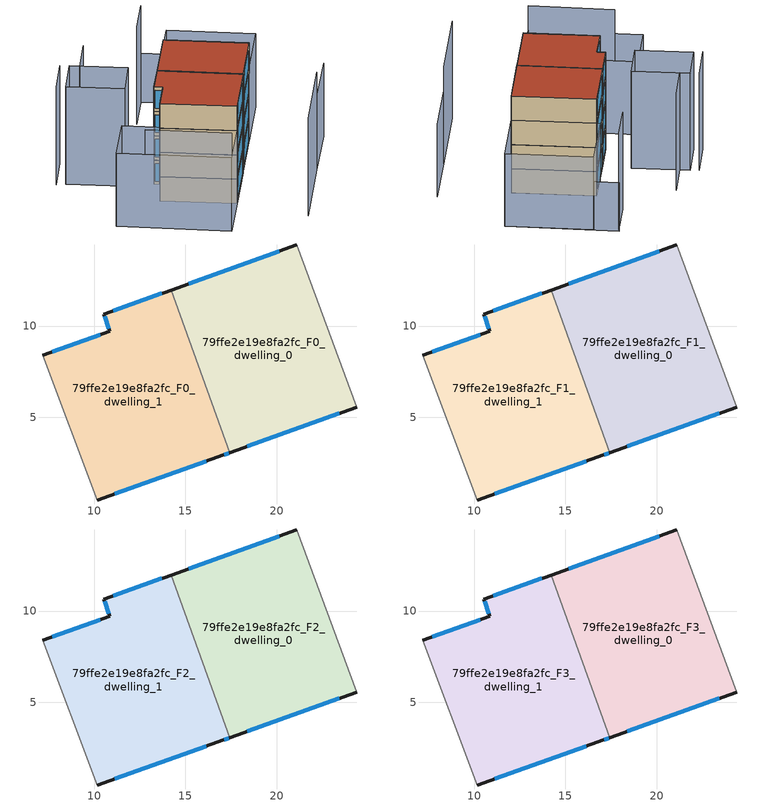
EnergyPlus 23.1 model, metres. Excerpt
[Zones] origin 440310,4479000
79ffe2e19e8fa2fc_F0_dwelling_0
 floor ground (EU_floor_Construction): 24.36,5.57 21.09,14.43 14.21,11.97 17.41,3.07 z0
 wall outside (EU_wall_Construction): 14.21,11.97 21.09,14.43 / 24.36,5.57 17.41,3.07 z0:3
 wall adiabatic (EU_wall_Construction): 21.09,14.43 24.36,5.57 z0:3
 wall to 79ffe2e19e8fa2fc_F0_dwelling_1 (EU_wall_Construction): 17.41,3.07 14.21,11.97 z0:3
 window (EU_Window_Construction): 15.17,12.31 20.14,14.09 / 23.4,5.22 18.38,3.42 z0.42:2.58
79ffe2e19e8fa2fc_F0_dwelling_1
 floor ground (EU_floor_Construction): 17.08,2.95 17.41,3.07 14.21,11.97 10.53,10.65 10.85,9.72 7.2,8.42 10.19,0.49 z0
 wall outside (EU_wall_Construction): 17.41,3.07 17.08,2.95 10.19,0.49 / 7.2,8.42 10.85,9.72 10.53,10.65 14.21,11.97 z0:3
 wall adiabatic (EU_wall_Construction): 10.19,0.49 7.2,8.42 z0:3
 window (EU_Window_Construction): 17.37,3.05 17.13,2.97 / 16.13,2.61 11.14,0.83 / 7.7,8.6 10.34,9.54 / 10.8,9.85 10.57,10.52 / 11.04,10.84 13.7,11.79 z0.42:2.58
79ffe2e19e8fa2fc_F1_dwelling_0
 floor to 79ffe2e19e8fa2fc_F0_dwelling_0 (EU_floor_Construction): 24.36,5.57 21.09,14.43 14.21,11.97 17.41,3.07 z3
 wall outside (EU_wall_Construction): 14.21,11.97 21.09,14.43 / 24.36,5.57 17.41,3.07 z3:6
 wall adiabatic (EU_wall_Construction): 21.09,14.43 24.36,5.57 z3:6
 wall to 79ffe2e19e8fa2fc_F1_dwelling_1 (EU_wall_Construction): 17.41,3.07 14.21,11.97 z3:6
 window (EU_Window_Construction): 15.17,12.31 20.14,14.09 / 23.4,5.22 18.38,3.42 z3.42:5.58
79ffe2e19e8fa2fc_F1_dwelling_1
 floor to 79ffe2e19e8fa2fc_F0_dwelling_1 (EU_floor_Construction): 17.08,2.95 17.41,3.07 14.21,11.97 10.53,10.65 10.85,9.72 7.2,8.42 10.19,0.49 z3
 wall outside (EU_wall_Construction): 17.41,3.07 17.08,2.95 10.19,0.49 / 7.2,8.42 10.85,9.72 10.53,10.65 14.21,11.97 z3:6
 wall adiabatic (EU_wall_Construction): 10.19,0.49 7.2,8.42 z3:6
 window (EU_Window_Construction): 17.37,3.05 17.13,2.97 / 16.13,2.61 11.14,0.83 / 7.7,8.6 10.34,9.54 / 10.8,9.85 10.57,10.52 / 11.04,10.84 13.7,11.79 z3.42:5.58
79ffe2e19e8fa2fc_F2_dwelling_0
 floor to 79ffe2e19e8fa2fc_F1_dwelling_0 (EU_floor_Construction): 24.36,5.57 21.09,14.43 14.21,11.97 17.41,3.07 z6
 wall outside (EU_wall_Construction): 14.21,11.97 21.09,14.43 / 24.36,5.57 17.41,3.07 z6:9
 wall adiabatic (EU_wall_Construction): 21.09,14.43 24.36,5.57 z6:9
 wall to 79ffe2e19e8fa2fc_F2_dwelling_1 (EU_wall_Construction): 17.41,3.07 14.21,11.97 z6:9
 window (EU_Window_Construction): 15.17,12.31 20.14,14.09 / 23.4,5.22 18.38,3.42 z6.42:8.58
79ffe2e19e8fa2fc_F2_dwelling_1
 floor to 79ffe2e19e8fa2fc_F1_dwelling_1 (EU_floor_Construction): 17.08,2.95 17.41,3.07 14.21,11.97 10.53,10.65 10.85,9.72 7.2,8.42 10.19,0.49 z6
 wall outside (EU_wall_Construction): 17.41,3.07 17.08,2.95 10.19,0.49 / 7.2,8.42 10.85,9.72 10.53,10.65 14.21,11.97 z6:9
 wall adiabatic (EU_wall_Construction): 10.19,0.49 7.2,8.42 z6:9
 window (EU_Window_Construction): 17.37,3.05 17.13,2.97 / 16.13,2.61 11.14,0.83 / 7.7,8.6 10.34,9.54 / 10.8,9.85 10.57,10.52 / 11.04,10.84 13.7,11.79 z6.42:8.58
79ffe2e19e8fa2fc_F3_dwelling_0
 floor to 79ffe2e19e8fa2fc_F2_dwelling_0 (EU_floor_Construction): 24.36,5.57 21.09,14.43 14.21,11.97 17.41,3.07 z9
 wall outside (EU_wall_Construction): 14.21,11.97 21.09,14.43 / 24.36,5.57 17.41,3.07 z9:12
 wall adiabatic (EU_wall_Construction): 21.09,14.43 24.36,5.57 z9:12
 wall to 79ffe2e19e8fa2fc_F3_dwelling_1 (EU_wall_Construction): 17.41,3.07 14.21,11.97 z9:12
 window (EU_Window_Construction): 15.17,12.31 20.14,14.09 / 23.4,5.22 18.38,3.42 z9.42:11.58
 roof outside (EU_roof_Construction): 21.09,14.43 24.36,5.57 17.41,3.07 14.21,11.97 z12
79ffe2e19e8fa2fc_F3_dwelling_1
 floor to 79ffe2e19e8fa2fc_F2_dwelling_1 (EU_floor_Construction): 17.08,2.95 17.41,3.07 14.21,11.97 10.53,10.65 10.85,9.72 7.2,8.42 10.19,0.49 z9
 wall outside (EU_wall_Construction): 17.41,3.07 17.08,2.95 10.19,0.49 / 7.2,8.42 10.85,9.72 10.53,10.65 14.21,11.97 z9:12
 wall adiabatic (EU_wall_Construction): 10.19,0.49 7.2,8.42 z9:12
 window (EU_Window_Construction): 17.37,3.05 17.13,2.97 / 16.13,2.61 11.14,0.83 / 7.7,8.6 10.34,9.54 / 10.8,9.85 10.57,10.52 / 11.04,10.84 13.7,11.79 z9.42:11.58
 roof outside (EU_roof_Construction): 14.21,11.97 17.41,3.07 17.08,2.95 10.19,0.49 7.2,8.42 10.85,9.72 10.53,10.65 z12
shading: 10.93,-7.72 21.1,-4.06 / 0.92,7.26 4.13,-1.67 / 10.83,22.09 5.99,20.29 / 16.16,21.73 11.54,20.03 / 27.3,19.97 22.67,18.31 / 11.19,21.17 13.47,15.07 / 13.47,15.07 8.81,13.33 / 8.81,13.33 6.53,19.42 / 6.53,19.42 11.19,21.17 z0:12; 21.1,-4.06 28.59,-1.42 / 10.19,0.49 4.11,-1.69 / 4.11,-1.69 -0.16,10.23 / -0.16,10.23 5.92,12.4 / 5.92,12.4 10.19,0.49 / 28.51,17.49 31.82,8.23 / 31.82,8.23 24.27,5.53 / 24.27,5.53 20.96,14.79 / 20.96,14.79 28.51,17.49 z0:9; 31.81,8.23 27.57,20.12 z0:6
[Building]
EU S2 Campaign: North Axis=0; Terrain=City; Solar Distribution=FullExterior
[Site:Location]
Madrid: Latitude=40.5; Longitude=-3.5; Time Zone=1; Elevation=609
[SizingPeriod:WeatherFileDays]
AnnualSizingPeriod: Begin Month=1; Begin Day of Month=1; End Month=12; End Day of Month=31; Day of Week for Start Day=Monday; Use Weather File Daylight Saving Period=No; Use Weather File Rain and Snow Indicators=No
[MATERIAL]
EU_InternalMass_Material: Roughness=MediumRough; Thickness=0.1; Conductivity=1; Density=1800; Specific Heat=900; Thermal Absorptance=0.9; Solar Absorptance=0.7; Visible Absorptance=0.7
[MATERIAL:NOMASS] Roughness=MediumRough; Thermal Absorptance=0.9; Solar Absorptance=0.7; Visible Absorptance=0.7
Name | Thermal Resistance
EU_wall_NoMass | 1.60022
EU_roof_NoMass | 1.57597
EU_floor_NoMass | 0.470652
[WINDOWMATERIAL:SIMPLEGLAZINGSYSTEM]
EU_Window_SimpleGlazing: UFactor=3.28802; Solar Heat Gain Coefficient=0.85; Visible Transmittance=0.85
[CONSTRUCTION]
EU_wall_Construction: EU_wall_NoMass
EU_roof_Construction: EU_roof_NoMass
EU_floor_Construction: EU_floor_NoMass
EU_InternalMass_Construction: EU_InternalMass_Material
EU_Window_Construction: EU_Window_SimpleGlazing
[ZONE] Type=1; Multiplier=1; Ceiling Height=autocalculate; Floor Area=autocalculate; Part of Total Floor Area=Yes
Name | Volume
79ffe2e19e8fa2fc_F0_dwelling_0; 79ffe2e19e8fa2fc_F1_dwelling_0; 79ffe2e19e8fa2fc_F2_dwelling_0; 79ffe2e19e8fa2fc_F3_dwelling_0 | 208.284
79ffe2e19e8fa2fc_F0_dwelling_1 | 208.285
79ffe2e19e8fa2fc_F1_dwelling_1; 79ffe2e19e8fa2fc_F2_dwelling_1; 79ffe2e19e8fa2fc_F3_dwelling_1 | 208.286
[INTERNALMASS] Construction=EU_InternalMass_Construction
Name | Zone or ZoneList | Surface Area
79ffe2e19e8fa2fc_F0_dwelling_0_EU_InternalMass | 79ffe2e19e8fa2fc_F0_dwelling_0 | 69.4279
79ffe2e19e8fa2fc_F0_dwelling_1_EU_InternalMass | 79ffe2e19e8fa2fc_F0_dwelling_1 | 69.4286
79ffe2e19e8fa2fc_F1_dwelling_0_EU_InternalMass | 79ffe2e19e8fa2fc_F1_dwelling_0 | 69.4279
79ffe2e19e8fa2fc_F1_dwelling_1_EU_InternalMass | 79ffe2e19e8fa2fc_F1_dwelling_1 | 69.4286
79ffe2e19e8fa2fc_F2_dwelling_0_EU_InternalMass | 79ffe2e19e8fa2fc_F2_dwelling_0 | 69.4279
79ffe2e19e8fa2fc_F2_dwelling_1_EU_InternalMass | 79ffe2e19e8fa2fc_F2_dwelling_1 | 69.4286
79ffe2e19e8fa2fc_F3_dwelling_0_EU_InternalMass | 79ffe2e19e8fa2fc_F3_dwelling_0 | 69.4279
79ffe2e19e8fa2fc_F3_dwelling_1_EU_InternalMass | 79ffe2e19e8fa2fc_F3_dwelling_1 | 69.4286
[OTHEREQUIPMENT] Fuel Type=Electricity; Design Level Calculation Method=Watts/Area; Power per Zone Floor Area=1; Fraction Latent=0; Fraction Radiant=0; Fraction Lost=0; Carbon Dioxide Generation Rate=0; EndUse Subcategory=EU_Step8_InternalGains
Name | Zone or ZoneList or Space or SpaceList | Schedule
EU_Step8_InternalGain_79ffe2e19e8fa2fc_F0_dwelling_0_f000 | 79ffe2e19e8fa2fc_F0_dwelling_0 | EU_Step8_GainSchedule_79ffe2e19e8fa2fc_F0_dwelling_0_f000
EU_Step8_InternalGain_79ffe2e19e8fa2fc_F0_dwelling_1_f000 | 79ffe2e19e8fa2fc_F0_dwelling_1 | EU_Step8_GainSchedule_79ffe2e19e8fa2fc_F0_dwelling_1_f000
EU_Step8_InternalGain_79ffe2e19e8fa2fc_F1_dwelling_0_f000 | 79ffe2e19e8fa2fc_F1_dwelling_0 | EU_Step8_GainSchedule_79ffe2e19e8fa2fc_F1_dwelling_0_f000
EU_Step8_InternalGain_79ffe2e19e8fa2fc_F1_dwelling_1_f000 | 79ffe2e19e8fa2fc_F1_dwelling_1 | EU_Step8_GainSchedule_79ffe2e19e8fa2fc_F1_dwelling_1_f000
EU_Step8_InternalGain_79ffe2e19e8fa2fc_F2_dwelling_0_f000 | 79ffe2e19e8fa2fc_F2_dwelling_0 | EU_Step8_GainSchedule_79ffe2e19e8fa2fc_F2_dwelling_0_f000
EU_Step8_InternalGain_79ffe2e19e8fa2fc_F2_dwelling_1_f000 | 79ffe2e19e8fa2fc_F2_dwelling_1 | EU_Step8_GainSchedule_79ffe2e19e8fa2fc_F2_dwelling_1_f000
EU_Step8_InternalGain_79ffe2e19e8fa2fc_F3_dwelling_0_f000 | 79ffe2e19e8fa2fc_F3_dwelling_0 | EU_Step8_GainSchedule_79ffe2e19e8fa2fc_F3_dwelling_0_f000
EU_Step8_InternalGain_79ffe2e19e8fa2fc_F3_dwelling_1_f000 | 79ffe2e19e8fa2fc_F3_dwelling_1 | EU_Step8_GainSchedule_79ffe2e19e8fa2fc_F3_dwelling_1_f000
[ZONEVENTILATION:DESIGNFLOWRATE] Schedule=EU_AlwaysOn; Design Flow Rate Calculation Method=AirChanges/Hour; Air Changes per Hour=0.480704; Ventilation Type=Natural; Fan Pressure Rise=0; Fan Total Efficiency=1; Constant Term Coefficient=1; Temperature Term Coefficient=0; Velocity Term Coefficient=0; Velocity Squared Term Coefficient=0; Minimum Indoor Temperature=-100; Maximum Indoor Temperature=100; Delta Temperature=-100; Minimum Outdoor Temperature=-100; Maximum Outdoor Temperature=100; Maximum Wind Speed=40
Name | Zone or ZoneList or Space or SpaceList
EU_ConstantAir_79ffe2e19e8fa2fc_F0_dwelling_0 | 79ffe2e19e8fa2fc_F0_dwelling_0
EU_ConstantAir_79ffe2e19e8fa2fc_F0_dwelling_1 | 79ffe2e19e8fa2fc_F0_dwelling_1
EU_ConstantAir_79ffe2e19e8fa2fc_F1_dwelling_0 | 79ffe2e19e8fa2fc_F1_dwelling_0
EU_ConstantAir_79ffe2e19e8fa2fc_F1_dwelling_1 | 79ffe2e19e8fa2fc_F1_dwelling_1
EU_ConstantAir_79ffe2e19e8fa2fc_F2_dwelling_0 | 79ffe2e19e8fa2fc_F2_dwelling_0
EU_ConstantAir_79ffe2e19e8fa2fc_F2_dwelling_1 | 79ffe2e19e8fa2fc_F2_dwelling_1
EU_ConstantAir_79ffe2e19e8fa2fc_F3_dwelling_0 | 79ffe2e19e8fa2fc_F3_dwelling_0
EU_ConstantAir_79ffe2e19e8fa2fc_F3_dwelling_1 | 79ffe2e19e8fa2fc_F3_dwelling_1
[HVACTEMPLATE:THERMOSTAT] Constant Heating Setpoint=20; Constant Cooling Setpoint=50
EU_HeatOnly_79ffe2e19e8fa2fc_F0_dwelling_0; EU_HeatOnly_79ffe2e19e8fa2fc_F0_dwelling_1; EU_HeatOnly_79ffe2e19e8fa2fc_F1_dwelling_0; EU_HeatOnly_79ffe2e19e8fa2fc_F1_dwelling_1; EU_HeatOnly_79ffe2e19e8fa2fc_F2_dwelling_0; EU_HeatOnly_79ffe2e19e8fa2fc_F2_dwelling_1; EU_HeatOnly_79ffe2e19e8fa2fc_F3_dwelling_0; EU_HeatOnly_79ffe2e19e8fa2fc_F3_dwelling_1
[HVACTEMPLATE:ZONE:IDEALLOADSAIRSYSTEM] System Availability Schedule=EU_AlwaysOn; Maximum Heating Supply Air Temperature=50; Minimum Cooling Supply Air Temperature=13; Maximum Heating Supply Air Humidity Ratio=0.0156; Minimum Cooling Supply Air Humidity Ratio=0.0077; Heating Limit=NoLimit; Cooling Limit=NoLimit; Heating Availability Schedule=EU_AlwaysOn; Cooling Availability Schedule=EU_CoolingOff; Dehumidification Control Type=ConstantSensibleHeatRatio; Cooling Sensible Heat Ratio=0.7; Dehumidification Setpoint=60; Humidification Control Type=None; Humidification Setpoint=30; Outdoor Air Method=None; Outdoor Air Flow Rate per Person=0.00944; Outdoor Air Flow Rate per Zone Floor Area=0; Outdoor Air Flow Rate per Zone=0; Demand Controlled Ventilation Type=None; Outdoor Air Economizer Type=NoEconomizer; Heat Recovery Type=None; Sensible Heat Recovery Effectiveness=0.7; Latent Heat Recovery Effectiveness=0.65
Name | Template Thermostat
79ffe2e19e8fa2fc_F0_dwelling_0 | EU_HeatOnly_79ffe2e19e8fa2fc_F0_dwelling_0
79ffe2e19e8fa2fc_F0_dwelling_1 | EU_HeatOnly_79ffe2e19e8fa2fc_F0_dwelling_1
79ffe2e19e8fa2fc_F1_dwelling_0 | EU_HeatOnly_79ffe2e19e8fa2fc_F1_dwelling_0
79ffe2e19e8fa2fc_F1_dwelling_1 | EU_HeatOnly_79ffe2e19e8fa2fc_F1_dwelling_1
79ffe2e19e8fa2fc_F2_dwelling_0 | EU_HeatOnly_79ffe2e19e8fa2fc_F2_dwelling_0
79ffe2e19e8fa2fc_F2_dwelling_1 | EU_HeatOnly_79ffe2e19e8fa2fc_F2_dwelling_1
79ffe2e19e8fa2fc_F3_dwelling_0 | EU_HeatOnly_79ffe2e19e8fa2fc_F3_dwelling_0
79ffe2e19e8fa2fc_F3_dwelling_1 | EU_HeatOnly_79ffe2e19e8fa2fc_F3_dwelling_1
[SIZING:ZONE] Zone Cooling Design Supply Air Temperature Input Method=SupplyAirTemperature; Zone Cooling Design Supply Air Temperature=13; Zone Heating Design Supply Air Temperature Input Method=SupplyAirTemperature; Zone Heating Design Supply Air Temperature=50; Zone Cooling Design Supply Air Humidity Ratio=0.008; Zone Heating Design Supply Air Humidity Ratio=0.008; Cooling Design Air Flow Method=DesignDay; Cooling Design Air Flow Rate=0; Cooling Minimum Air Flow per Zone Floor Area=0.000762; Cooling Minimum Air Flow=0; Cooling Minimum Air Flow Fraction=0.2; Heating Design Air Flow Method=DesignDay; Heating Design Air Flow Rate=0; Heating Maximum Air Flow per Zone Floor Area=0.002032; Heating Maximum Air Flow=0.141576; Heating Maximum Air Flow Fraction=0.3; Account for Dedicated Outdoor Air System=No; Dedicated Outdoor Air System Control Strategy=NeutralSupplyAir; Dedicated Outdoor Air Low Setpoint Temperature for Design=autosize; Dedicated Outdoor Air High Setpoint Temperature for Design=autosize; Zone Load Sizing Method=Sensible Load Only No Latent Load; Zone Latent Cooling Design Supply Air Humidity Ratio Input Method=HumidityRatioDifference; Zone Cooling Design Supply Air Humidity Ratio Difference=0.005; Zone Latent Heating Design Supply Air Humidity Ratio Input Method=HumidityRatioDifference; Zone Humidification Design Supply Air Humidity Ratio Difference=0.005
79ffe2e19e8fa2fc_F0_dwelling_0; 79ffe2e19e8fa2fc_F0_dwelling_1; 79ffe2e19e8fa2fc_F1_dwelling_0; 79ffe2e19e8fa2fc_F1_dwelling_1; 79ffe2e19e8fa2fc_F2_dwelling_0; 79ffe2e19e8fa2fc_F2_dwelling_1; 79ffe2e19e8fa2fc_F3_dwelling_0; 79ffe2e19e8fa2fc_F3_dwelling_1
[SCHEDULE:CONSTANT]
Name | Hourly Value
EU_AlwaysOn | 1
EU_CoolingOff | 0
[SCHEDULE:FILE] Column Number=1; Rows to Skip at Top=0; Number of Hours of Data=8760; Column Separator=Comma; Interpolate to Timestep=No; Minutes per Item=60; Adjust Schedule for Daylight Savings=Yes
Name | File
EU_Step8_GainSchedule_79ffe2e19e8fa2fc_F0_dwelling_0_f000 | ../../schedules/79ffe2e19e8fa2fc/79ffe2e19e8fa2fc_F0_dwelling_0_f000_gain.csv
EU_Step8_GainSchedule_79ffe2e19e8fa2fc_F0_dwelling_1_f000 | ../../schedules/79ffe2e19e8fa2fc/79ffe2e19e8fa2fc_F0_dwelling_1_f000_gain.csv
EU_Step8_GainSchedule_79ffe2e19e8fa2fc_F1_dwelling_0_f000 | ../../schedules/79ffe2e19e8fa2fc/79ffe2e19e8fa2fc_F1_dwelling_0_f000_gain.csv
EU_Step8_GainSchedule_79ffe2e19e8fa2fc_F1_dwelling_1_f000 | ../../schedules/79ffe2e19e8fa2fc/79ffe2e19e8fa2fc_F1_dwelling_1_f000_gain.csv
EU_Step8_GainSchedule_79ffe2e19e8fa2fc_F2_dwelling_0_f000 | ../../schedules/79ffe2e19e8fa2fc/79ffe2e19e8fa2fc_F2_dwelling_0_f000_gain.csv
EU_Step8_GainSchedule_79ffe2e19e8fa2fc_F2_dwelling_1_f000 | ../../schedules/79ffe2e19e8fa2fc/79ffe2e19e8fa2fc_F2_dwelling_1_f000_gain.csv
EU_Step8_GainSchedule_79ffe2e19e8fa2fc_F3_dwelling_0_f000 | ../../schedules/79ffe2e19e8fa2fc/79ffe2e19e8fa2fc_F3_dwelling_0_f000_gain.csv
EU_Step8_GainSchedule_79ffe2e19e8fa2fc_F3_dwelling_1_f000 | ../../schedules/79ffe2e19e8fa2fc/79ffe2e19e8fa2fc_F3_dwelling_1_f000_gain.csv
